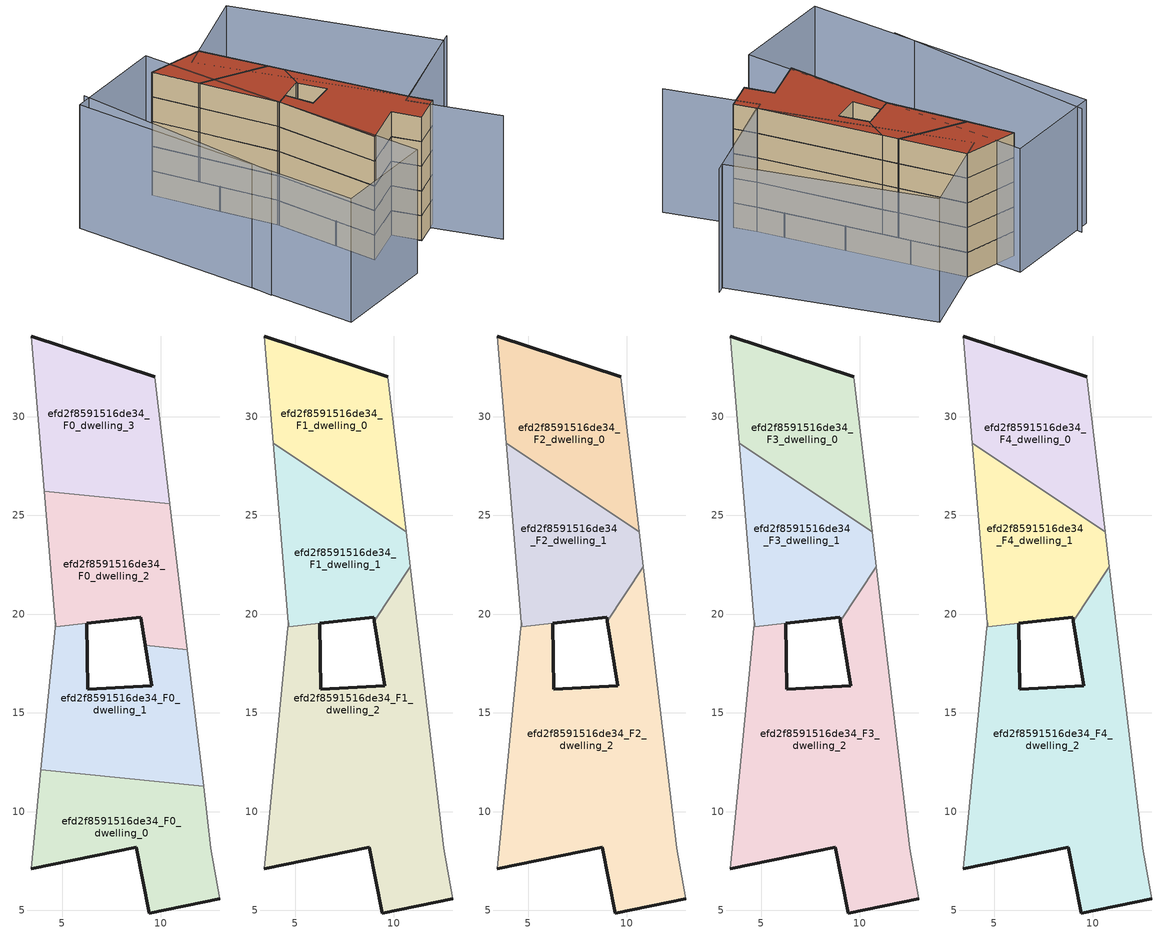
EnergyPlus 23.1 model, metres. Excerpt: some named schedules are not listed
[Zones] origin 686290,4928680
efd2f8591516de34_F0_dwelling_0
 floor ground (EU_floor_Construction): 13,5.58 12.54,8.15 12.16,11.29 3.92,12.11 3.43,7.11 8.75,8.18 9.42,4.86 z0
 wall outside (EU_wall_Construction): 13,5.58 9.42,4.86 8.75,8.18 3.43,7.11 z0:3
 wall adiabatic (EU_wall_Construction): 3.43,7.11 3.92,12.11 / 12.16,11.29 12.54,8.15 13,5.58 z0:3
 wall to efd2f8591516de34_F0_dwelling_1 (EU_wall_Construction): 3.92,12.11 12.16,11.29 z0:3
efd2f8591516de34_F0_dwelling_1
 floor ground (EU_floor_Construction): 12.16,11.29 11.34,18.2 9.21,18.42 9.54,16.37 6.3,16.2 6.25,19.53 4.69,19.37 4.67,19.56 3.92,12.11 z0
 wall outside (EU_wall_Construction): 6.25,19.53 6.3,16.2 9.54,16.37 9.21,18.42 z0:3
 wall to efd2f8591516de34_F0_dwelling_2 (EU_wall_Construction): 9.21,18.42 11.34,18.2 / 4.69,19.37 6.24,19.53 z0:3
 wall adiabatic (EU_wall_Construction): 11.34,18.2 12.16,11.29 / 3.92,12.11 4.67,19.56 4.69,19.37 z0:3
efd2f8591516de34_F0_dwelling_2
 floor ground (EU_floor_Construction): 11.34,18.2 10.46,25.58 4.1,26.21 4.67,19.57 4.69,19.37 6.25,19.53 8.98,19.83 9.21,18.42 z0
 wall outside (EU_wall_Construction): 9.21,18.42 8.98,19.83 6.25,19.53 z0:3
 wall adiabatic (EU_wall_Construction): 4.69,19.37 4.67,19.57 4.1,26.21 / 10.46,25.58 11.34,18.2 z0:3
 wall to efd2f8591516de34_F0_dwelling_3 (EU_wall_Construction): 4.1,26.21 10.46,25.58 z0:3
efd2f8591516de34_F0_dwelling_3
 floor ground (EU_floor_Construction): 10.46,25.58 9.7,32.01 3.43,34.08 4.1,26.21 z0
 wall outside (EU_wall_Construction): 3.43,34.08 9.7,32.01 z0:3
 wall adiabatic (EU_wall_Construction): 9.7,32.01 10.46,25.58 / 4.1,26.21 3.43,34.08 z0:3
efd2f8591516de34_F1_dwelling_0
 floor to efd2f8591516de34_F0_dwelling_3 (EU_floor_Construction): 10.46,25.58 9.7,32.01 3.43,34.08 3.89,28.64 8.16,25.81 z3
 floor to efd2f8591516de34_F0_dwelling_2 (EU_floor_Construction): 10.63,24.17 10.46,25.58 8.16,25.81 z3
 wall outside (EU_wall_Construction): 3.43,34.08 9.7,32.01 z3:6
 wall adiabatic (EU_wall_Construction): 9.7,32.01 10.63,24.17 / 3.89,28.64 3.43,34.08 z3:6
 wall to efd2f8591516de34_F1_dwelling_1 (EU_wall_Construction): 10.63,24.17 3.89,28.64 z3:6
efd2f8591516de34_F1_dwelling_1
 floor to efd2f8591516de34_F0_dwelling_2 (EU_floor_Construction): 9.01,19.63 10.84,22.39 10.63,24.17 8.16,25.81 4.1,26.21 4.67,19.57 4.69,19.37 4.92,19.39 6.24,19.54 8.98,19.83 z3
 floor to efd2f8591516de34_F0_dwelling_3 (EU_floor_Construction): 8.16,25.81 3.89,28.64 4.1,26.21 z3
 wall outside (EU_wall_Construction): 9.01,19.63 8.98,19.83 6.25,19.53 z3:6
 wall adiabatic (EU_wall_Construction): 4.69,19.37 4.67,19.57 3.89,28.64 / 10.63,24.17 10.84,22.39 z3:6
 wall to efd2f8591516de34_F1_dwelling_2 (EU_wall_Construction): 10.84,22.39 9.01,19.63 / 6.24,19.54 4.69,19.37 z3:6
efd2f8591516de34_F1_dwelling_2
 floor outside (EU_floor_Construction): 3.92,12.1 4.67,19.56 4.64,19.3 z3
 floor to efd2f8591516de34_F0_dwelling_0 (EU_floor_Construction): 13,5.58 12.54,8.15 12.16,11.29 3.92,12.1 3.43,7.11 8.75,8.18 9.42,4.86 z3
 floor to efd2f8591516de34_F0_dwelling_1 (EU_floor_Construction): 12.16,11.29 11.34,18.2 9.21,18.42 9.54,16.37 6.3,16.2 6.25,19.53 4.69,19.37 4.67,19.56 3.92,12.1 z3
 floor to efd2f8591516de34_F0_dwelling_2 (EU_floor_Construction): 11.34,18.2 10.84,22.39 9.01,19.63 9.21,18.42 z3
 wall outside (EU_wall_Construction): 6.25,19.53 6.3,16.2 9.54,16.37 9.01,19.63 / 13,5.58 9.42,4.86 8.75,8.18 3.43,7.11 z3:6
 wall adiabatic (EU_wall_Construction): 3.43,7.11 4.64,19.3 4.67,19.56 4.69,19.37 / 10.84,22.39 12.54,8.15 13,5.58 z3:6
efd2f8591516de34_F2_dwelling_0
 floor to efd2f8591516de34_F1_dwelling_0 (EU_floor_Construction): 10.63,24.17 9.7,32.01 3.43,34.08 3.89,28.64 z6
 wall outside (EU_wall_Construction): 3.43,34.08 9.7,32.01 z6:9
 wall adiabatic (EU_wall_Construction): 9.7,32.01 10.63,24.17 / 3.89,28.64 3.43,34.08 z6:9
 wall to efd2f8591516de34_F2_dwelling_1 (EU_wall_Construction): 10.63,24.17 3.89,28.64 z6:9
efd2f8591516de34_F2_dwelling_1
 floor to efd2f8591516de34_F1_dwelling_1 (EU_floor_Construction): 9.01,19.63 10.84,22.39 10.63,24.17 3.89,28.64 4.67,19.57 4.69,19.37 6.25,19.53 8.98,19.83 z6
 wall outside (EU_wall_Construction): 9.01,19.63 8.98,19.83 6.25,19.53 z6:9
 wall adiabatic (EU_wall_Construction): 4.69,19.37 4.67,19.57 3.89,28.64 / 10.63,24.17 10.84,22.39 z6:9
 wall to efd2f8591516de34_F2_dwelling_2 (EU_wall_Construction): 10.84,22.39 9.01,19.63 / 6.24,19.54 4.69,19.37 z6:9
efd2f8591516de34_F2_dwelling_2
 floor to efd2f8591516de34_F1_dwelling_2 (EU_floor_Construction): 13,5.58 12.54,8.15 10.84,22.39 9.01,19.63 9.54,16.37 6.3,16.2 6.25,19.53 4.69,19.37 4.67,19.56 4.64,19.3 3.43,7.11 8.75,8.18 9.42,4.86 z6
 wall outside (EU_wall_Construction): 6.25,19.53 6.3,16.2 9.54,16.37 9.01,19.63 / 13,5.58 9.42,4.86 8.75,8.18 3.43,7.11 z6:9
 wall adiabatic (EU_wall_Construction): 3.43,7.11 4.64,19.3 4.67,19.56 4.69,19.37 / 10.84,22.39 12.54,8.15 13,5.58 z6:9
efd2f8591516de34_F3_dwelling_0
 floor to efd2f8591516de34_F2_dwelling_0 (EU_floor_Construction): 10.63,24.17 9.7,32.01 3.43,34.08 3.89,28.64 z9
 wall outside (EU_wall_Construction): 3.43,34.08 9.7,32.01 z9:12
 wall adiabatic (EU_wall_Construction): 9.7,32.01 10.63,24.17 / 3.89,28.64 3.43,34.08 z9:12
 wall to efd2f8591516de34_F3_dwelling_1 (EU_wall_Construction): 10.63,24.17 3.89,28.64 z9:12
efd2f8591516de34_F3_dwelling_1
 floor to efd2f8591516de34_F2_dwelling_1 (EU_floor_Construction): 9.01,19.63 10.84,22.39 10.63,24.17 3.89,28.64 4.67,19.57 4.69,19.37 6.25,19.53 8.98,19.83 z9
 wall outside (EU_wall_Construction): 9.01,19.63 8.98,19.83 6.25,19.53 z9:12
 wall adiabatic (EU_wall_Construction): 4.69,19.37 4.67,19.57 3.89,28.64 / 10.63,24.17 10.84,22.39 z9:12
 wall to efd2f8591516de34_F3_dwelling_2 (EU_wall_Construction): 10.84,22.39 9.01,19.63 / 6.24,19.54 4.69,19.37 z9:12
efd2f8591516de34_F3_dwelling_2
 floor to efd2f8591516de34_F2_dwelling_2 (EU_floor_Construction): 13,5.58 12.54,8.15 10.84,22.39 9.01,19.63 9.54,16.37 6.3,16.2 6.25,19.53 4.69,19.37 4.67,19.56 4.64,19.3 3.43,7.11 8.75,8.18 9.42,4.86 z9
 wall outside (EU_wall_Construction): 6.25,19.53 6.3,16.2 9.54,16.37 9.01,19.63 / 13,5.58 9.42,4.86 8.75,8.18 3.43,7.11 z9:12
 wall adiabatic (EU_wall_Construction): 3.43,7.11 4.64,19.3 4.67,19.56 4.69,19.37 / 10.84,22.39 12.54,8.15 13,5.58 z9:12
efd2f8591516de34_F4_dwelling_0
 floor to efd2f8591516de34_F3_dwelling_0 (EU_floor_Construction): 10.63,24.17 9.7,32.01 3.43,34.08 3.89,28.64 z12
 wall outside (EU_wall_Construction): 3.43,34.08 9.7,32.01 z12:15
 wall adiabatic (EU_wall_Construction): 9.7,32.01 10.63,24.17 / 3.89,28.64 3.43,34.08 z12:15
 wall to efd2f8591516de34_F4_dwelling_1 (EU_wall_Construction): 10.63,24.17 3.89,28.64 z12:15
 roof outside (EU_roof_Construction): 9.7,32.01 10.63,24.17 3.89,28.64 3.43,34.08 z15
efd2f8591516de34_F4_dwelling_1
 floor to efd2f8591516de34_F3_dwelling_1 (EU_floor_Construction): 9.01,19.63 10.84,22.39 10.63,24.17 3.89,28.64 4.67,19.57 4.69,19.37 6.25,19.53 8.98,19.83 z12
 wall outside (EU_wall_Construction): 9.01,19.63 8.98,19.83 6.25,19.53 z12:15
 wall adiabatic (EU_wall_Construction): 4.69,19.37 4.67,19.57 3.89,28.64 / 10.63,24.17 10.84,22.39 z12:15
 wall to efd2f8591516de34_F4_dwelling_2 (EU_wall_Construction): 10.84,22.39 9.01,19.63 / 6.24,19.54 4.69,19.37 z12:15
 roof outside (EU_roof_Construction): 10.63,24.17 10.84,22.39 9.01,19.63 8.98,19.83 4.69,19.37 4.67,19.57 3.89,28.64 z15
efd2f8591516de34_F4_dwelling_2
 floor to efd2f8591516de34_F3_dwelling_2 (EU_floor_Construction): 13,5.58 12.54,8.15 10.84,22.39 9.01,19.63 9.54,16.37 6.3,16.2 6.25,19.53 4.69,19.37 4.67,19.56 4.64,19.3 3.43,7.11 8.75,8.18 9.42,4.86 z12
 wall outside (EU_wall_Construction): 6.25,19.53 6.3,16.2 9.54,16.37 9.01,19.63 / 13,5.58 9.42,4.86 8.75,8.18 3.43,7.11 z12:15
 wall adiabatic (EU_wall_Construction): 3.43,7.11 4.64,19.3 4.67,19.56 4.69,19.37 / 10.84,22.39 12.54,8.15 13,5.58 z12:15
 roof outside (EU_roof_Construction): 10.84,22.39 12.54,8.15 13,5.58 9.42,4.86 8.75,8.18 3.43,7.11 4.64,19.3 4.67,19.56 4.69,19.37 6.25,19.53 6.3,16.2 9.54,16.37 9.01,19.63 z15
shading: 13.86,-2.42 11.61,8.05 / 11.61,8.05 25.38,11.02 / -4.4,37.77 -8.33,12.9 / -8.93,2.85 -6.18,37.25 / -6.18,37.25 6,36.28 / 6,36.28 3.25,1.88 / 3.25,1.88 -8.93,2.85 / 24.42,10.81 12.54,8.15 / 12.54,8.15 7.32,31.48 / 7.32,31.48 19.2,34.14 / 19.2,34.14 24.42,10.81 z0:15
[Building]
EU S2 Campaign: North Axis=0; Terrain=City; Solar Distribution=FullExterior
[Site:Location]
Bologna: Latitude=44.5; Longitude=11.25; Time Zone=1; Elevation=37
[SizingPeriod:WeatherFileDays]
AnnualSizingPeriod: Begin Month=1; Begin Day of Month=1; End Month=12; End Day of Month=31; Day of Week for Start Day=Monday; Use Weather File Daylight Saving Period=No; Use Weather File Rain and Snow Indicators=No
[MATERIAL]
EU_InternalMass_Material: Roughness=MediumRough; Thickness=0.1; Conductivity=1; Density=1800; Specific Heat=900; Thermal Absorptance=0.9; Solar Absorptance=0.7; Visible Absorptance=0.7
[MATERIAL:NOMASS] Roughness=MediumRough; Thermal Absorptance=0.9; Solar Absorptance=0.7; Visible Absorptance=0.7
Name | Thermal Resistance
EU_wall_NoMass | 0.905828
EU_roof_NoMass | 0.37593
EU_floor_NoMass | 0.67114
[CONSTRUCTION]
EU_wall_Construction: EU_wall_NoMass
EU_roof_Construction: EU_roof_NoMass
EU_floor_Construction: EU_floor_NoMass
EU_InternalMass_Construction: EU_InternalMass_Material
[ZONE] Type=1; Multiplier=1; Ceiling Height=autocalculate; Floor Area=autocalculate; Part of Total Floor Area=Yes
Name | Volume
efd2f8591516de34_F0_dwelling_0 | 132.538
efd2f8591516de34_F1_dwelling_0; efd2f8591516de34_F2_dwelling_0; efd2f8591516de34_F3_dwelling_0; efd2f8591516de34_F4_dwelling_0 | 122.722
efd2f8591516de34_F0_dwelling_1 | 135.704
efd2f8591516de34_F1_dwelling_1; efd2f8591516de34_F2_dwelling_1; efd2f8591516de34_F3_dwelling_1; efd2f8591516de34_F4_dwelling_1 | 121.707
efd2f8591516de34_F0_dwelling_2 | 129.324
efd2f8591516de34_F1_dwelling_2; efd2f8591516de34_F2_dwelling_2; efd2f8591516de34_F3_dwelling_2; efd2f8591516de34_F4_dwelling_2 | 285.724
efd2f8591516de34_F0_dwelling_3 | 132.528
[INTERNALMASS] Construction=EU_InternalMass_Construction
Name | Zone or ZoneList | Surface Area
efd2f8591516de34_F0_dwelling_0_EU_InternalMass | efd2f8591516de34_F0_dwelling_0 | 44.1795
efd2f8591516de34_F0_dwelling_1_EU_InternalMass | efd2f8591516de34_F0_dwelling_1 | 45.2554
efd2f8591516de34_F0_dwelling_2_EU_InternalMass | efd2f8591516de34_F0_dwelling_2 | 43.1026
efd2f8591516de34_F0_dwelling_3_EU_InternalMass | efd2f8591516de34_F0_dwelling_3 | 44.1761
efd2f8591516de34_F1_dwelling_0_EU_InternalMass | efd2f8591516de34_F1_dwelling_0 | 40.909
efd2f8591516de34_F1_dwelling_1_EU_InternalMass | efd2f8591516de34_F1_dwelling_1 | 40.5635
efd2f8591516de34_F1_dwelling_2_EU_InternalMass | efd2f8591516de34_F1_dwelling_2 | 95.2463
efd2f8591516de34_F2_dwelling_0_EU_InternalMass | efd2f8591516de34_F2_dwelling_0 | 40.909
efd2f8591516de34_F2_dwelling_1_EU_InternalMass | efd2f8591516de34_F2_dwelling_1 | 40.5635
efd2f8591516de34_F2_dwelling_2_EU_InternalMass | efd2f8591516de34_F2_dwelling_2 | 95.2463
efd2f8591516de34_F3_dwelling_0_EU_InternalMass | efd2f8591516de34_F3_dwelling_0 | 40.909
efd2f8591516de34_F3_dwelling_1_EU_InternalMass | efd2f8591516de34_F3_dwelling_1 | 40.5635
efd2f8591516de34_F3_dwelling_2_EU_InternalMass | efd2f8591516de34_F3_dwelling_2 | 95.2463
efd2f8591516de34_F4_dwelling_0_EU_InternalMass | efd2f8591516de34_F4_dwelling_0 | 40.909
efd2f8591516de34_F4_dwelling_1_EU_InternalMass | efd2f8591516de34_F4_dwelling_1 | 40.5635
efd2f8591516de34_F4_dwelling_2_EU_InternalMass | efd2f8591516de34_F4_dwelling_2 | 95.2463
[OTHEREQUIPMENT] Fuel Type=Electricity; Design Level Calculation Method=Watts/Area; Power per Zone Floor Area=1; Fraction Latent=0; Fraction Radiant=0; Fraction Lost=0; Carbon Dioxide Generation Rate=0; EndUse Subcategory=EU_Step8_InternalGains
Name | Zone or ZoneList or Space or SpaceList | Schedule
EU_Step8_InternalGain_efd2f8591516de34_F0_dwelling_0_f000 | efd2f8591516de34_F0_dwelling_0 | EU_Step8_GainSchedule_efd2f8591516de34_F0_dwelling_0_f000
EU_Step8_InternalGain_efd2f8591516de34_F0_dwelling_1_f000 | efd2f8591516de34_F0_dwelling_1 | EU_Step8_GainSchedule_efd2f8591516de34_F0_dwelling_1_f000
EU_Step8_InternalGain_efd2f8591516de34_F0_dwelling_2_f000 | efd2f8591516de34_F0_dwelling_2 | EU_Step8_GainSchedule_efd2f8591516de34_F0_dwelling_2_f000
EU_Step8_InternalGain_efd2f8591516de34_F0_dwelling_3_f000 | efd2f8591516de34_F0_dwelling_3 | EU_Step8_GainSchedule_efd2f8591516de34_F0_dwelling_3_f000
EU_Step8_InternalGain_efd2f8591516de34_F1_dwelling_0_f000 | efd2f8591516de34_F1_dwelling_0 | EU_Step8_GainSchedule_efd2f8591516de34_F1_dwelling_0_f000
EU_Step8_InternalGain_efd2f8591516de34_F1_dwelling_1_f000 | efd2f8591516de34_F1_dwelling_1 | EU_Step8_GainSchedule_efd2f8591516de34_F1_dwelling_1_f000
EU_Step8_InternalGain_efd2f8591516de34_F1_dwelling_2_f000 | efd2f8591516de34_F1_dwelling_2 | EU_Step8_GainSchedule_efd2f8591516de34_F1_dwelling_2_f000
EU_Step8_InternalGain_efd2f8591516de34_F2_dwelling_0_f000 | efd2f8591516de34_F2_dwelling_0 | EU_Step8_GainSchedule_efd2f8591516de34_F2_dwelling_0_f000
EU_Step8_InternalGain_efd2f8591516de34_F2_dwelling_1_f000 | efd2f8591516de34_F2_dwelling_1 | EU_Step8_GainSchedule_efd2f8591516de34_F2_dwelling_1_f000
EU_Step8_InternalGain_efd2f8591516de34_F2_dwelling_2_f000 | efd2f8591516de34_F2_dwelling_2 | EU_Step8_GainSchedule_efd2f8591516de34_F2_dwelling_2_f000
EU_Step8_InternalGain_efd2f8591516de34_F3_dwelling_0_f000 | efd2f8591516de34_F3_dwelling_0 | EU_Step8_GainSchedule_efd2f8591516de34_F3_dwelling_0_f000
EU_Step8_InternalGain_efd2f8591516de34_F3_dwelling_1_f000 | efd2f8591516de34_F3_dwelling_1 | EU_Step8_GainSchedule_efd2f8591516de34_F3_dwelling_1_f000
EU_Step8_InternalGain_efd2f8591516de34_F3_dwelling_2_f000 | efd2f8591516de34_F3_dwelling_2 | EU_Step8_GainSchedule_efd2f8591516de34_F3_dwelling_2_f000
EU_Step8_InternalGain_efd2f8591516de34_F4_dwelling_0_f000 | efd2f8591516de34_F4_dwelling_0 | EU_Step8_GainSchedule_efd2f8591516de34_F4_dwelling_0_f000
EU_Step8_InternalGain_efd2f8591516de34_F4_dwelling_1_f000 | efd2f8591516de34_F4_dwelling_1 | EU_Step8_GainSchedule_efd2f8591516de34_F4_dwelling_1_f000
EU_Step8_InternalGain_efd2f8591516de34_F4_dwelling_2_f000 | efd2f8591516de34_F4_dwelling_2 | EU_Step8_GainSchedule_efd2f8591516de34_F4_dwelling_2_f000
[ZONEVENTILATION:DESIGNFLOWRATE] Schedule=EU_AlwaysOn; Design Flow Rate Calculation Method=AirChanges/Hour; Air Changes per Hour=0.73129; Ventilation Type=Natural; Fan Pressure Rise=0; Fan Total Efficiency=1; Constant Term Coefficient=1; Temperature Term Coefficient=0; Velocity Term Coefficient=0; Velocity Squared Term Coefficient=0; Minimum Indoor Temperature=-100; Maximum Indoor Temperature=100; Delta Temperature=-100; Minimum Outdoor Temperature=-100; Maximum Outdoor Temperature=100; Maximum Wind Speed=40
Name | Zone or ZoneList or Space or SpaceList
EU_ConstantAir_efd2f8591516de34_F0_dwelling_0 | efd2f8591516de34_F0_dwelling_0
EU_ConstantAir_efd2f8591516de34_F0_dwelling_1 | efd2f8591516de34_F0_dwelling_1
EU_ConstantAir_efd2f8591516de34_F0_dwelling_2 | efd2f8591516de34_F0_dwelling_2
EU_ConstantAir_efd2f8591516de34_F0_dwelling_3 | efd2f8591516de34_F0_dwelling_3
EU_ConstantAir_efd2f8591516de34_F1_dwelling_0 | efd2f8591516de34_F1_dwelling_0
EU_ConstantAir_efd2f8591516de34_F1_dwelling_1 | efd2f8591516de34_F1_dwelling_1
EU_ConstantAir_efd2f8591516de34_F1_dwelling_2 | efd2f8591516de34_F1_dwelling_2
EU_ConstantAir_efd2f8591516de34_F2_dwelling_0 | efd2f8591516de34_F2_dwelling_0
EU_ConstantAir_efd2f8591516de34_F2_dwelling_1 | efd2f8591516de34_F2_dwelling_1
EU_ConstantAir_efd2f8591516de34_F2_dwelling_2 | efd2f8591516de34_F2_dwelling_2
EU_ConstantAir_efd2f8591516de34_F3_dwelling_0 | efd2f8591516de34_F3_dwelling_0
EU_ConstantAir_efd2f8591516de34_F3_dwelling_1 | efd2f8591516de34_F3_dwelling_1
EU_ConstantAir_efd2f8591516de34_F3_dwelling_2 | efd2f8591516de34_F3_dwelling_2
EU_ConstantAir_efd2f8591516de34_F4_dwelling_0 | efd2f8591516de34_F4_dwelling_0
EU_ConstantAir_efd2f8591516de34_F4_dwelling_1 | efd2f8591516de34_F4_dwelling_1
EU_ConstantAir_efd2f8591516de34_F4_dwelling_2 | efd2f8591516de34_F4_dwelling_2
[HVACTEMPLATE:THERMOSTAT] Constant Heating Setpoint=20; Constant Cooling Setpoint=50
EU_HeatOnly_efd2f8591516de34_F0_dwelling_0; EU_HeatOnly_efd2f8591516de34_F0_dwelling_1; EU_HeatOnly_efd2f8591516de34_F0_dwelling_2; EU_HeatOnly_efd2f8591516de34_F0_dwelling_3; EU_HeatOnly_efd2f8591516de34_F1_dwelling_0; EU_HeatOnly_efd2f8591516de34_F1_dwelling_1; EU_HeatOnly_efd2f8591516de34_F1_dwelling_2; EU_HeatOnly_efd2f8591516de34_F2_dwelling_0; EU_HeatOnly_efd2f8591516de34_F2_dwelling_1; EU_HeatOnly_efd2f8591516de34_F2_dwelling_2; EU_HeatOnly_efd2f8591516de34_F3_dwelling_0; EU_HeatOnly_efd2f8591516de34_F3_dwelling_1; EU_HeatOnly_efd2f8591516de34_F3_dwelling_2; EU_HeatOnly_efd2f8591516de34_F4_dwelling_0; EU_HeatOnly_efd2f8591516de34_F4_dwelling_1; EU_HeatOnly_efd2f8591516de34_F4_dwelling_2
[HVACTEMPLATE:ZONE:IDEALLOADSAIRSYSTEM] System Availability Schedule=EU_AlwaysOn; Maximum Heating Supply Air Temperature=50; Minimum Cooling Supply Air Temperature=13; Maximum Heating Supply Air Humidity Ratio=0.0156; Minimum Cooling Supply Air Humidity Ratio=0.0077; Heating Limit=NoLimit; Cooling Limit=NoLimit; Heating Availability Schedule=EU_AlwaysOn; Cooling Availability Schedule=EU_CoolingOff; Dehumidification Control Type=ConstantSensibleHeatRatio; Cooling Sensible Heat Ratio=0.7; Dehumidification Setpoint=60; Humidification Control Type=None; Humidification Setpoint=30; Outdoor Air Method=None; Outdoor Air Flow Rate per Person=0.00944; Outdoor Air Flow Rate per Zone Floor Area=0; Outdoor Air Flow Rate per Zone=0; Demand Controlled Ventilation Type=None; Outdoor Air Economizer Type=NoEconomizer; Heat Recovery Type=None; Sensible Heat Recovery Effectiveness=0.7; Latent Heat Recovery Effectiveness=0.65
Name | Template Thermostat
efd2f8591516de34_F0_dwelling_0 | EU_HeatOnly_efd2f8591516de34_F0_dwelling_0
efd2f8591516de34_F0_dwelling_1 | EU_HeatOnly_efd2f8591516de34_F0_dwelling_1
efd2f8591516de34_F0_dwelling_2 | EU_HeatOnly_efd2f8591516de34_F0_dwelling_2
efd2f8591516de34_F0_dwelling_3 | EU_HeatOnly_efd2f8591516de34_F0_dwelling_3
efd2f8591516de34_F1_dwelling_0 | EU_HeatOnly_efd2f8591516de34_F1_dwelling_0
efd2f8591516de34_F1_dwelling_1 | EU_HeatOnly_efd2f8591516de34_F1_dwelling_1
efd2f8591516de34_F1_dwelling_2 | EU_HeatOnly_efd2f8591516de34_F1_dwelling_2
efd2f8591516de34_F2_dwelling_0 | EU_HeatOnly_efd2f8591516de34_F2_dwelling_0
efd2f8591516de34_F2_dwelling_1 | EU_HeatOnly_efd2f8591516de34_F2_dwelling_1
efd2f8591516de34_F2_dwelling_2 | EU_HeatOnly_efd2f8591516de34_F2_dwelling_2
efd2f8591516de34_F3_dwelling_0 | EU_HeatOnly_efd2f8591516de34_F3_dwelling_0
efd2f8591516de34_F3_dwelling_1 | EU_HeatOnly_efd2f8591516de34_F3_dwelling_1
efd2f8591516de34_F3_dwelling_2 | EU_HeatOnly_efd2f8591516de34_F3_dwelling_2
efd2f8591516de34_F4_dwelling_0 | EU_HeatOnly_efd2f8591516de34_F4_dwelling_0
